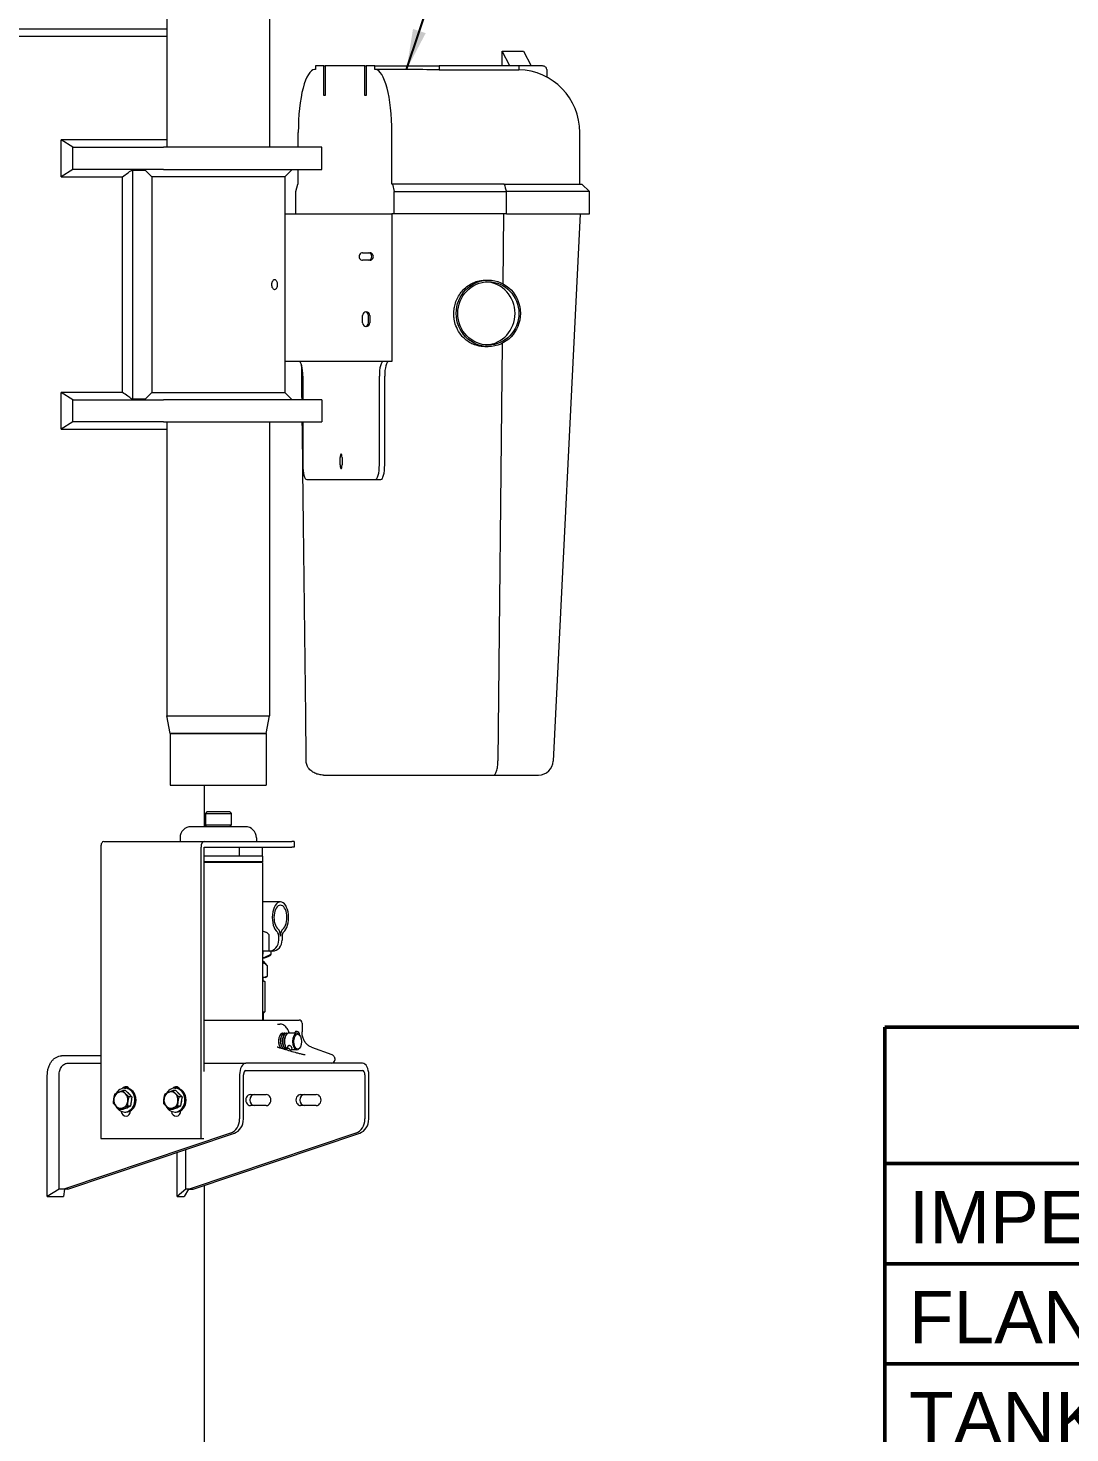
# Model space of a CAD drawing. Header units: inches. Extents: x 17 to 469, y 7 to 301.
# Drawn here: x 371.71 to 406.97, y 81.76 to 129.31 of the extents above; entities that cross this region are included whole.
import ezdxf
from ezdxf.enums import TextEntityAlignment as Align

# ---------------------------------------------------------------- set-up
doc = ezdxf.new("R2010")
doc.units = ezdxf.units.IN
doc.header["$LTSCALE"] = 14
doc.header["$MEASUREMENT"] = 0
doc.layers.get('0').update_dxf_attribs({"lineweight": 25})
for name, color, linetype, lineweight in [('Sketch Geometry(MEMCOR)', 7, 'Continuous', 50), ('Symbol (ANSI)', 7, 'Continuous', 25), ('Symbols(MEMCOR)', 7, 'Continuous', 25), ('Visible (ANSI)', 7, 'Continuous', 50)]:
    doc.layers.add(name, color=color, linetype=linetype, lineweight=lineweight)
doc.styles.add('MEMCOR', font='arial.ttf')
doc.styles.add('MEMCOR Medium', font='arial.ttf')
doc.dimstyles.new('Default (ANSI)$7', dxfattribs={"dimscale": 14, "dimtxt": 0.15, "dimasz": 0.098425, "dimexe": 0.125, "dimexo": 0.0625, "dimgap": 0.031496, "dimtad": 0, "dimtih": 1, "dimtoh": 1, "dimdec": 4, "dimrnd": 1e-08, "dimzin": 3, "dimdsep": 46, "dimlunit": 5, "dimtxsty": 'MEMCOR Medium', "dimcen": 0.09, "dimdle": 0.393701, "dimclrd": 256, "dimclre": 256, "dimclrt": 256, "dimadec": 0, "dimazin": 1, "dimtfac": 0.8, "dimtofl": 0, "dimtmove": 0, "dimatfit": 3, "dimfxl": 1, "dimfrac": 1, "dimtolj": 1, "dimtzin": 4, "dimlwd": -1, "dimlwe": -1, "dimarcsym": 0})

# ---------------------------------------------------------------- blocks, each defined once
blk = doc.blocks.new('NOTES')
at = {"layer": 'Sketch Geometry(MEMCOR)'}
for p, q in [((-2.075, 1.85), (2.075, 1.85)), ((-2.075, -1.85), (-2.075, 1.85)), ((-2.075, 1.55), (2.075, 1.55)), ((-2.075, 1.33), (2.075, 1.33)), ((-2.075, 1.11), (2.075, 1.11)), ((-2.075, 1.11), (2.075, 1.11))]:
    blk.add_line(p, q, dxfattribs=at)
at = {"layer": 'Symbols(MEMCOR)', "color": 7, "insert": (-2.0218, 1.49), "char_height": 0.114972, "attachment_point": 1, "style": 'MEMCOR'}
blk.add_mtext('\\fArial|b0|i0;IMPERIAL CONNECTIONS', dxfattribs=at)
at = {"layer": 'Symbols(MEMCOR)', "color": 7, "insert": (-2.0218, 1.27), "char_height": 0.114972, "width": 3.913787, "attachment_point": 1, "style": 'MEMCOR'}
blk.add_mtext('\\fArial|b0|i0;FLANGES CONFORM TO ANSI B16.5, CLASS 150', dxfattribs=at)
at = {"layer": 'Symbols(MEMCOR)', "color": 7, "insert": (-2.0218, 1.048), "char_height": 0.114972, "width": 4.125148, "attachment_point": 1, "line_spacing_factor": 0.944221, "style": 'MEMCOR'}
blk.add_mtext('\\fArial|b0|i0;TANKS ARE SHIPPED WITH LEGS IN THE COLLAPSED POSITION TO REDUCE OVERALL HEIGHT AND ASSIST TANK ACCESS. TANK MUST BE INSTALLED WITH LEGS IN EXTENDED POSITION.', dxfattribs=at)
at = {"layer": 'Symbols(MEMCOR)', "color": 7, "style": 'MEMCOR'}
for tag, p in [('@Special_Notes', (-2.0218, -1.4827)), ('@Special_Notes1', (-2.0218, -1.6773))]:
    blk.add_attdef(tag, text='', height=0.115, dxfattribs=at).set_placement(p, align=Align.TOP_LEFT)

msp = doc.modelspace()

# ---------------------------------------------------------------- linework, layer by layer
at = {"layer": 'Visible (ANSI)', "linetype": 'Continuous', "lineweight": 18}
for p, q in [((376.41401, 135.7769), (376.41401, 125.2769)), ((379.88401, 135.7769), (379.88401, 125.2769)), ((376.41401, 129.2769), (344.00015, 129.2769)), ((376.41401, 129.0269), (361.18922, 129.0269)), ((388.01446, 128.0269), (387.75564, 128.5269)), ((387.75564, 128.5269), (388.48009, 128.5269)), ((387.75564, 128.0269), (387.75564, 128.5269)), ((388.48009, 128.5269), (388.73891, 128.0269)), ((381.43563, 127.9019), (381.40856, 127.9019)), ((381.72678, 128.0269), (381.43563, 128.0269)), ((381.43563, 128.0269), (381.43563, 127.9019)), ((381.72678, 127.0269), (381.72678, 128.0269)), ((381.72678, 128.0269), (381.76485, 128.0269)), ((381.76485, 128.0269), (381.76485, 127.0269)), ((383.11224, 128.0269), (381.76485, 128.0269)), ((383.11224, 127.0269), (383.11224, 128.0269)), ((383.11224, 128.0269), (383.1503, 128.0269)), ((383.1503, 128.0269), (383.1503, 127.0269)), ((383.44147, 128.0269), (383.1503, 128.0269)), ((383.44147, 128.0269), (385.62296, 128.0269)), ((383.44147, 127.9019), (383.44147, 128.0269)), ((383.46852, 127.9019), (383.44147, 127.9019)), ((384.51829, 127.9019), (383.46852, 127.9019)), ((388.32433, 128.0269), (385.62296, 128.0269)), ((385.62296, 128.0269), (385.62296, 127.89921)), ((388.32433, 128.0269), (388.32433, 127.89593)), ((389.12058, 128.0269), (388.32433, 128.0269)), ((389.26289, 127.9019), (389.26289, 127.65056)), ((381.76485, 127.0269), (381.72678, 127.0269)), ((383.1503, 127.0269), (383.11224, 127.0269)), ((372.82828, 124.278), (372.82828, 125.52579)), ((376.41401, 125.52579), (372.82828, 125.52579)), ((373.2236, 125.2769), (372.82828, 125.52579)), ((380.85616, 125.2769), (380.85616, 125.7769)), ((384.02093, 124.0269), (384.02093, 125.7769)), ((390.38539, 124.0269), (390.38539, 125.7769)), ((373.2236, 125.2769), (376.29429, 125.2769)), ((373.2236, 124.5269), (373.2236, 125.2769)), ((381.64901, 125.2769), (376.29429, 125.2769)), ((381.64901, 124.5269), (381.64901, 125.2769)), ((373.2236, 124.5269), (372.82828, 124.278)), ((372.82828, 124.278), (374.90949, 124.278)), ((376.29429, 124.5269), (373.2236, 124.5269)), ((374.90949, 116.97579), (374.90949, 124.278)), ((375.25876, 124.5019), (375.22256, 124.5019)), ((375.25876, 124.5019), (375.67401, 124.5019)), ((375.25876, 116.7519), (375.25876, 124.5019)), ((375.89901, 124.2769), (375.64901, 124.5269)), ((375.89901, 124.2769), (375.89901, 116.9769)), ((380.39901, 124.2769), (375.89901, 124.2769)), ((376.29429, 124.5269), (381.64901, 124.5269)), ((380.39901, 124.2769), (380.64901, 124.5269)), ((380.39901, 124.2769), (380.39901, 116.9769)), ((380.85616, 124.0269), (380.85616, 124.5269)), ((380.77261, 123.7769), (380.8376, 124.0269)), ((380.77261, 123.0269), (380.77261, 123.7769)), ((380.85616, 124.0269), (380.8376, 124.0269)), ((384.03949, 124.0269), (384.02093, 124.0269)), ((384.03949, 124.0269), (384.10447, 123.7769)), ((387.82158, 124.0269), (384.03949, 124.0269)), ((384.10447, 123.0269), (384.10447, 123.7769)), ((384.10447, 123.7769), (387.89786, 123.7769)), ((387.82158, 124.0269), (390.45679, 124.0269)), ((387.89786, 123.0269), (387.89786, 123.7769)), ((390.70679, 123.7769), (387.89786, 123.7769)), ((390.45679, 124.0269), (390.70679, 123.7769)), ((390.70679, 123.0269), (390.70679, 123.7769)), ((380.39901, 123.0269), (383.74263, 123.0269)), ((383.74263, 123.0269), (384.02055, 123.0269)), ((384.10447, 123.0269), (384.02055, 123.0269)), ((384.02057, 123.0269), (384.02057, 118.0269)), ((387.89786, 123.0269), (384.10447, 123.0269)), ((387.80363, 123.0269), (387.77939, 120.65478)), ((387.89786, 123.0269), (390.70679, 123.0269)), ((390.39776, 123.0269), (389.48587, 104.50231)), ((383.03417, 121.7019), (383.27566, 121.7019)), ((383.27566, 121.4519), (383.03417, 121.4519)), ((387.1915, 120.77689), (387.287, 120.77689)), ((383.03417, 119.3319), (383.03417, 119.5819)), ((383.22713, 119.3319), (383.22713, 119.5819)), ((383.27566, 119.5819), (383.27566, 119.3319)), ((387.16792, 118.5269), (387.287, 118.5269)), ((387.75879, 118.63846), (387.61442, 104.50721)), ((383.74263, 118.0269), (380.39901, 118.0269)), ((384.02057, 118.0269), (383.74263, 118.0269)), ((381.01139, 117.5269), (381.01139, 116.7269)), ((383.59958, 114.5269), (383.59958, 117.5269)), ((383.78069, 114.5269), (383.78069, 117.5269)), ((372.82828, 115.728), (372.82828, 116.97579)), ((374.90949, 116.97579), (372.82828, 116.97579)), ((373.2236, 116.7269), (372.82828, 116.97579)), ((375.89901, 116.9769), (375.64901, 116.7269)), ((375.89901, 116.9769), (380.39901, 116.9769)), ((380.39901, 116.9769), (380.64901, 116.7269)), ((373.2236, 116.7269), (376.29429, 116.7269)), ((373.2236, 115.9769), (373.2236, 116.7269)), ((375.25876, 116.7519), (375.22256, 116.7519)), ((375.67401, 116.7519), (375.25876, 116.7519)), ((381.64901, 116.7269), (376.29429, 116.7269)), ((381.64901, 116.7269), (381.64901, 115.9769)), ((373.2236, 115.9769), (372.82828, 115.728)), ((372.82828, 115.728), (376.41401, 115.728)), ((376.29429, 115.9769), (373.2236, 115.9769)), ((376.29429, 115.9769), (381.64901, 115.9769)), ((376.41401, 115.9769), (376.41401, 106.0269)), ((379.88401, 115.9769), (379.88401, 106.0269)), ((381.01139, 115.9769), (381.01139, 114.5269)), ((382.27313, 114.5219), (382.27313, 114.7719)), ((382.33784, 114.7719), (382.33784, 114.5219)), ((381.1408, 114.0269), (383.47017, 114.0269)), ((383.47017, 114.0269), (383.65128, 114.0269)), ((376.41401, 106.0269), (379.88401, 106.0269)), ((376.41401, 106.0269), (376.46225, 106.0269)), ((376.52401, 105.4369), (376.41401, 106.0269)), ((376.46225, 106.0269), (379.88401, 106.0269)), ((379.77401, 105.4369), (379.88401, 106.0269)), ((376.52401, 105.4369), (379.77401, 105.4369)), ((376.52401, 105.4369), (376.52401, 103.6869)), ((376.56919, 105.4369), (376.52401, 105.4369)), ((379.77401, 105.4369), (376.56919, 105.4369)), ((379.77401, 105.4369), (379.77401, 103.6869)), ((387.61442, 104.50721), (387.61442, 104.50717)), ((376.52401, 103.6869), (379.77401, 103.6869)), ((377.68809, 102.2769), (377.68809, 103.6869)), ((381.70791, 104.0269), (384.16144, 104.0269)), ((384.16144, 104.0269), (387.47068, 104.0269)), ((387.47068, 104.0269), (388.98646, 104.0269)), ((377.76151, 102.7769), (377.71151, 102.7269)), ((377.71151, 102.7269), (378.58651, 102.7269)), ((377.71151, 102.7269), (377.71151, 102.3269)), ((378.53651, 102.7769), (377.76151, 102.7769)), ((378.53651, 102.7769), (378.58651, 102.7269)), ((378.58651, 102.7269), (378.58651, 102.3269)), ((379.06763, 102.2769), (377.23038, 102.2769)), ((378.58651, 102.3269), (377.71151, 102.3269)), ((377.76151, 102.2769), (377.71151, 102.3269)), ((378.53651, 102.2769), (378.58651, 102.3269)), ((374.27491, 101.7769), (377.6671, 101.7769)), ((376.85538, 101.9019), (376.85538, 101.7769)), ((377.6671, 101.7769), (380.63998, 101.7769)), ((379.44263, 101.9019), (379.44263, 101.7769)), ((380.71596, 101.7769), (380.63998, 101.7769)), ((380.71596, 101.7769), (380.71596, 101.5894)), ((374.17552, 101.58936), (374.17552, 91.72929)), ((377.56772, 91.72929), (377.56772, 101.58936)), ((377.66708, 93.98782), (377.66708, 101.58936)), ((378.86275, 101.2769), (377.66708, 101.2769)), ((377.6671, 101.5894), (380.63998, 101.5894)), ((378.86275, 101.2769), (378.86275, 101.5894)), ((379.64227, 101.2769), (378.86275, 101.2769)), ((379.64227, 101.2769), (379.64227, 101.5894)), ((379.64276, 101.2769), (379.64227, 101.2769)), ((379.64276, 101.2769), (379.64276, 101.0894)), ((380.71596, 101.5894), (380.63998, 101.5894)), ((379.64276, 101.0894), (377.66708, 101.0894)), ((379.64276, 101.0694), (377.66708, 101.0694)), ((379.51776, 101.0694), (379.51776, 101.0894)), ((379.64276, 101.0694), (379.64276, 95.73315)), ((380.25349, 99.73315), (379.64276, 99.73315)), ((379.8762, 98.06815), (379.8762, 98.57894)), ((380.19609, 98.44315), (380.19609, 98.57894)), ((380.3109, 98.57894), (380.3109, 98.44315)), ((379.67169, 97.97224), (379.67169, 98.06815)), ((379.8762, 98.06815), (379.67169, 98.06815)), ((379.99101, 98.06815), (379.8762, 98.06815)), ((379.94175, 97.97224), (379.94175, 98.06815)), ((379.66883, 97.73315), (379.64276, 97.73315)), ((379.66883, 97.73315), (379.79186, 97.58652)), ((379.79885, 97.578), (379.79885, 97.20972)), ((379.66703, 97.17065), (379.64276, 97.17065)), ((379.66883, 97.07065), (379.64276, 97.07065)), ((379.73133, 97.17065), (379.66703, 97.17065)), ((379.66883, 97.07065), (379.66883, 97.17065)), ((379.66883, 97.07065), (379.72072, 97.04069)), ((379.72671, 97.03715), (379.72671, 96.01664)), ((379.73133, 97.17065), (379.79186, 97.20559)), ((377.66708, 95.73315), (378.64015, 95.73315)), ((378.64015, 95.73315), (380.88414, 95.73315)), ((379.64276, 95.98315), (379.66883, 95.98315)), ((379.66883, 95.98315), (379.72072, 96.0131)), ((379.66883, 95.98315), (379.66883, 95.73315)), ((380.15817, 95.59877), (380.23711, 95.59877)), ((380.98414, 95.63315), (380.98414, 95.33268)), ((380.33062, 95.28627), (380.32242, 95.28627)), ((380.39624, 95.28627), (380.38803, 95.28627)), ((380.46185, 95.28627), (380.45365, 95.28627)), ((380.80865, 95.28627), (380.51927, 95.28627)), ((380.75328, 95.32929), (380.73083, 95.28627)), ((380.89513, 95.25527), (380.888, 95.24162)), ((380.91445, 95.20377), (380.89844, 95.2275)), ((380.15019, 94.82463), (380.15017, 94.82464)), ((380.5014, 94.84663), (380.45346, 94.75477)), ((380.64325, 94.77261), (380.59822, 94.68632)), ((380.80865, 94.72377), (380.61776, 94.72377)), ((380.91445, 94.80627), (380.89844, 94.78254)), ((381.30507, 94.81433), (381.99158, 94.56986)), ((374.17552, 94.52204), (372.84507, 94.52204)), ((373.05851, 94.2769), (374.17552, 94.2769)), ((377.66708, 94.2769), (379.08204, 94.2769)), ((383.03078, 94.2769), (379.08204, 94.2769)), ((382.08829, 94.42782), (382.08829, 94.3769)), ((372.3647, 89.76595), (372.3647, 93.8769)), ((372.76473, 90.0111), (372.76473, 93.8769)), ((378.87007, 93.8769), (378.87007, 92.3884)), ((379.00255, 92.3884), (379.00255, 93.8769)), ((379.08204, 94.0269), (383.03078, 94.0269)), ((383.11027, 93.8769), (383.11027, 92.3884)), ((383.24275, 92.3884), (383.24275, 93.8769)), ((375.01528, 93.34653), (374.91305, 93.34653)), ((374.98118, 93.4329), (375.02357, 93.4329)), ((375.01528, 93.34653), (375.12081, 93.24244)), ((375.12081, 93.24244), (375.22635, 93.13836)), ((376.71137, 93.34653), (376.60915, 93.34653)), ((376.67728, 93.4329), (376.71967, 93.4329)), ((376.71137, 93.34653), (376.81691, 93.24244)), ((376.81691, 93.24244), (376.92245, 93.13836)), ((379.24105, 93.2144), (379.77108, 93.2144)), ((380.93714, 93.2144), (381.46717, 93.2144)), ((375.04979, 92.763), (374.92058, 92.70726)), ((375.179, 92.81873), (375.04979, 92.763)), ((375.179, 92.81873), (375.07678, 92.81873)), ((375.22635, 93.13836), (375.12413, 93.13836)), ((375.20268, 92.97854), (375.179, 92.81873)), ((375.22635, 93.13836), (375.20268, 92.97854)), ((376.74589, 92.763), (376.61668, 92.70726)), ((376.8751, 92.81873), (376.74589, 92.763)), ((376.8751, 92.81873), (376.77288, 92.81873)), ((376.92245, 93.13836), (376.82022, 93.13836)), ((376.89877, 92.97854), (376.8751, 92.81873)), ((376.92245, 93.13836), (376.89877, 92.97854)), ((379.77108, 92.8394), (379.24105, 92.8394)), ((381.46717, 92.8394), (380.93714, 92.8394)), ((374.92058, 92.70726), (374.81836, 92.70726)), ((374.98118, 92.6209), (375.02357, 92.6209)), ((376.61668, 92.70726), (376.51445, 92.70726)), ((376.67728, 92.6209), (376.71967, 92.6209)), ((378.56238, 91.90758), (372.92525, 90.0111)), ((373.05773, 90.0111), (378.69486, 91.90758)), ((382.80258, 91.90758), (377.16545, 90.0111)), ((377.29793, 90.0111), (382.93506, 91.90758)), ((374.17552, 91.72929), (377.56772, 91.72929)), ((377.05709, 90.0111), (377.05709, 91.35659)), ((377.56772, 91.72929), (377.65876, 91.72929)), ((376.76185, 89.76595), (376.76185, 91.25726)), ((372.76473, 90.0111), (372.3647, 89.76595)), ((372.92525, 90.0111), (372.76473, 90.0111)), ((372.94937, 90.0111), (372.91395, 89.76595)), ((373.05773, 90.0111), (372.92525, 90.0111)), ((377.05709, 90.0111), (376.76185, 89.76595)), ((377.13741, 90.0111), (376.99719, 89.76595)), ((377.16545, 90.0111), (377.05709, 90.0111)), ((377.16545, 90.0111), (377.29793, 90.0111)), ((377.68809, 77.4579), (377.68809, 90.14236)), ((372.3647, 89.76595), (372.91395, 89.76595)), ((376.76185, 89.76595), (376.99719, 89.76595))]:
    msp.add_line(p, q, dxfattribs=at)
for centre, radius, start, end in [((388.26039, 125.7769), 2.125, 0, 88.275737), ((388.98647, 104.5269), 0.5, 270, 357.181829), ((377.23038, 101.9019), 0.375, 90, 180), ((379.06763, 101.9019), 0.375, 0, 90), ((380.88414, 95.63315), 0.1, 0, 90), ((381.98829, 94.3769), 0.1, 270, 0)]:
    msp.add_arc(centre, radius, start, end, dxfattribs=at)
for centre, major_axis, ratio, start_param, end_param in [((381.40856, 125.7769), (0, 2.125), 0.25995395, 0, 1.57079633), ((383.46852, 125.7769), (0, -2.125), 0.25995395, 1.57079633, 3.14159265), ((384.51829, 125.7769), (21.99032, 0), 0.09663341, 1.52054065, 1.57079633), ((389.12058, 127.9019), (0.14231, 0), 0.87837042, 0, 1.57079633), ((383.03417, 121.5769), (0, -0.125), 0.96592583, 3.14159265, 6.28318531), ((383.22713, 121.5769), (0, -0.125), 0.96592583, 0, 3.14159265), ((383.27566, 121.5769), (0, 0.125), 0.96592583, 3.14159265, 6.28318531), ((387.15759, 119.6519), (0, -1.06949), 0.96592583, 0.06267558, 3.07891707), ((383.15492, 119.5819), (0, 0.125), 0.96592583, 4.71238898, 7.85398163), ((383.10639, 119.5819), (0, 0.125), 0.96592583, 4.71238898, 6.08084556), ((383.15492, 119.3319), (0, -0.125), 0.96592583, 4.71238898, 7.85398163), ((383.10639, 119.3319), (0, -0.125), 0.96592583, 0.20233975, 1.57079633), ((380.88198, 117.5269), (0, 0.5), 0.25881905, 4.71238898, 6.28318531), ((383.72899, 117.5269), (0, 0.5), 0.25881905, 0, 1.57079633), ((383.9101, 117.5269), (0, 0.5), 0.25881905, 0, 1.57079633), ((382.30549, 114.7719), (0, 0.125), 0.25881905, 4.71238898, 7.85398163), ((381.1408, 114.5269), (0, -0.5), 0.25881905, 4.71238898, 6.28318531), ((382.30549, 114.5219), (0, -0.125), 0.25881905, 4.71238898, 7.85398163), ((383.47017, 114.5269), (0, -0.5), 0.25881905, 0, 1.57079633), ((383.65128, 114.5269), (0, -0.5), 0.25881905, 0, 1.57079633), ((381.6133, 104.52879), (-0.11348, 0.48878), 0.98813552, 1.3520218, 1.39739246), ((374.27491, 101.58936), (0, 0.18754), 0.52991926, 0, 1.57079633), ((377.6671, 101.58936), (0, 0.18754), 0.52991926, 0, 1.57079633), ((377.6671, 101.58936), (0, 0.0000394), 0.52991926, 0, 1.57079633), ((380.25349, 99.2019), (0, -0.53125), 0.52185814, 0.38163623, 5.90154908), ((380.25349, 99.2019), (0, -0.42125), 0.52185814, 0.38163623, 5.90154908), ((380.02744, 99.2019), (0.73041, 0), 0.72733069, 4.15771255, 4.33075275), ((379.68372, 98.57894), (0.19248, 0), 0.72733069, 0, 1.1891601), ((379.8762, 98.44315), (0, -0.375), 0.85303229, 0, 1.57079633), ((379.99101, 98.44315), (0, -0.375), 0.85303229, 0, 1.57079633), ((380.12303, 98.57894), (0, 0.14), 0.52185814, 4.71238898, 5.90154908), ((380.12303, 98.57894), (0, 0.25), 0.52185814, 4.71238898, 5.90154908), ((380.38396, 98.57894), (0, 0.25), 0.52185814, 0.38163623, 1.57079633), ((380.38396, 98.57894), (0, 0.14), 0.52185814, 0.38163623, 1.57079633), ((379.1588, 99.06815), (0, -1.25), 0.85303229, 0.47110082, 0.50179497), ((379.42886, 99.06815), (0, -1.25), 0.85303229, 0.20196561, 0.50179497), ((378.84503, 99.06815), (1.71861, 0), 0.72733069, 5.19508177, 5.21418395), ((379.74263, 99.06815), (0, 1.25), 0.33117415, 3.54548449, 3.64338763), ((379.48627, 99.06815), (0, -1.25), 0.85303229, 0.14729176, 0.40389183), ((380.80865, 95.00502), (0, -0.28125), 0.52185814, 2.48329853, 6.94147943), ((380.8242, 95.29228), (0.07092, -0.03701), 0.60318492, 0, 3.14159265), ((380.52438, 94.71776), (0.07092, -0.03701), 0.60318492, 0.12802174, 3.6382664), ((379.08204, 93.8769), (0, 0.4), 0.52991926, 0, 1.57079633), ((383.03078, 93.8769), (0, 0.4), 0.52991926, 4.71238898, 6.28318531), ((379.08204, 93.8769), (0, 0.15), 0.52991926, 0, 1.57079633), ((383.03078, 93.8769), (0, 0.15), 0.52991926, 4.71238898, 6.28318531), ((374.85241, 93.0269), (0, 0.281), 0.8480481, 0.35066594, 1.39786349), ((374.98118, 93.0269), (0, -0.406), 0.8480481, 5.21304275, 10.39258991), ((374.85241, 93.0269), (0, 0.281), 0.8480481, 5.5866537, 6.63385125), ((375.02357, 93.29179), (0, 0.1875), 0.8480481, 5.3547874, 7.06822988), ((374.85241, 93.0269), (0, 0.281), 0.8480481, 4.53945615, 5.5866537), ((375.02357, 93.0269), (0, -0.406), 0.8480481, 0, 3.14159265), ((374.98118, 93.0269), (0, -0.281), 0.8480481, 2.17715705, 2.71296504), ((376.5485, 93.0269), (0, 0.281), 0.8480481, 0.35066594, 1.39786349), ((376.67728, 93.0269), (0, -0.406), 0.8480481, 5.21304275, 10.39258991), ((376.5485, 93.0269), (0, 0.281), 0.8480481, 5.5866537, 6.63385125), ((376.71967, 93.29179), (0, 0.1875), 0.8480481, 5.3547874, 7.06822988), ((376.5485, 93.0269), (0, 0.281), 0.8480481, 4.53945615, 5.5866537), ((376.71967, 93.0269), (0, -0.406), 0.8480481, 0, 3.14159265), ((376.67728, 93.0269), (0, -0.281), 0.8480481, 2.17715705, 2.71296504), ((379.24105, 93.0269), (0, -0.1875), 0.8480481, 3.14159265, 6.28318531), ((379.37353, 93.0269), (0, 0.1875), 0.8480481, 0, 3.14159265), ((379.77108, 93.0269), (0, 0.1875), 0.8480481, 3.14159265, 6.28318531), ((380.93714, 93.0269), (0, -0.1875), 0.8480481, 3.14159265, 6.28318531), ((381.06962, 93.0269), (0, 0.1875), 0.8480481, 0, 3.14159265), ((381.46717, 93.0269), (0, 0.1875), 0.8480481, 3.14159265, 6.28318531), ((374.85241, 93.0269), (0, -0.281), 0.8480481, 4.53945615, 5.5866537), ((374.85241, 93.0269), (0, -0.281), 0.8480481, 5.5866537, 6.63385125), ((374.85241, 93.0269), (0, -0.281), 0.8480481, 0.35066594, 1.39786349), ((374.98118, 93.0269), (0, -0.281), 0.8480481, 0.15490211, 0.54642977), ((374.98118, 93.0269), (0, -0.281), 0.8480481, 1.0653572, 1.73036978), ((376.5485, 93.0269), (0, -0.281), 0.8480481, 4.53945615, 5.5866537), ((376.5485, 93.0269), (0, -0.281), 0.8480481, 5.5866537, 6.63385125), ((376.5485, 93.0269), (0, -0.281), 0.8480481, 0.35066594, 1.39786349), ((376.67728, 93.0269), (0, -0.281), 0.8480481, 0.15490211, 0.54642977), ((376.67728, 93.0269), (0, -0.281), 0.8480481, 1.0653572, 1.73036978), ((375.02357, 92.66679), (0, -0.1875), 0.8480481, 4.83200183, 7.85397446), ((376.71967, 92.66679), (0, -0.1875), 0.8480481, 4.83200183, 7.85397446), ((378.44604, 92.3884), (0, -0.5), 0.8480481, 0.2779228, 1.57079633), ((378.57852, 92.3884), (0, -0.5), 0.8480481, 0.2779228, 1.57079633), ((382.68624, 92.3884), (0, -0.5), 0.8480481, 0.2779228, 1.57079633), ((382.81872, 92.3884), (0, -0.5), 0.8480481, 0.2779228, 1.57079633)]:
    msp.add_ellipse(centre, major_axis=major_axis, ratio=ratio, start_param=start_param, end_param=end_param, dxfattribs=at)
for centre, major_axis, ratio in [((387.287, 119.6519), (0, 1.125), 0.96592583), ((387.287, 119.6519), (0, 1.06949), 0.96592583), ((380.83424, 95.00502), (0, 0.25125), 0.52185814)]:
    msp.add_ellipse(centre, major_axis=major_axis, ratio=ratio, dxfattribs=at)
for points, knots in [([(385.62296, 127.89921), (385.70408, 127.89864), (385.78505, 127.89803), (386.15463, 127.89537), (386.43898, 127.89374), (386.70861, 127.89374), (386.81629, 127.89374), (386.92772, 127.89398), (387.04002, 127.8945)], [26.21351707, 26.21351707, 26.21351707, 26.21351707, 26.82481077, 26.82481077, 29.01623735, 29.01623735, 29.01623735, 29.89141775, 29.89141775, 29.89141775, 29.89141775]), ([(387.04002, 127.8945), (387.09323, 127.89481), (387.14599, 127.89516), (387.23813, 127.8961), (387.27742, 127.89658), (387.31597, 127.89708)], [-55.156151495, -55.156151495, -55.156151495, -55.156151495, -54.707595075, -54.707595075, -54.363708145, -54.363708145, -54.363708145, -54.363708145]), ([(387.31597, 127.89708), (387.35548, 127.89762), (387.39458, 127.89799), (387.69159, 127.90023), (387.91272, 127.89855), (388.14122, 127.89548), (388.21141, 127.89417), (388.28556, 127.89367), (388.30657, 127.89379), (388.32176, 127.89489), (388.32433, 127.89536), (388.32433, 127.89593)], [-37.91485844, -37.91485844, -37.91485844, -37.91485844, -37.67467699, -37.67467699, -36.0649355, -36.0649355, -35.34504835, -35.34504835, -34.96866261, -34.96866261, -34.80054728, -34.80054728, -34.80054728, -34.80054728]), ([(374.90949, 124.278), (374.96534, 124.31766), (375.02112, 124.35742), (375.12546, 124.43207), (375.17404, 124.46695), (375.22256, 124.5019)], [-1.079846133, -1.079846133, -1.079846133, -1.079846133, -0.549666249, -0.549666249, -0.086862934, -0.086862934, -0.086862934, -0.086862934]), ([(380.05711, 120.45502), (380.04567, 120.45502), (380.03318, 120.45934), (380.00969, 120.47688), (379.99871, 120.49011), (379.98114, 120.52062), (379.97339, 120.53994), (379.96304, 120.58228), (379.96046, 120.6053), (379.96046, 120.64849), (379.96304, 120.67151), (379.97339, 120.71385), (379.98114, 120.73317), (379.99871, 120.76368), (380.00969, 120.77691), (380.03318, 120.79445), (380.04567, 120.79877), (380.05711, 120.79877)], [0.65806421, 0.65806421, 0.65806421, 0.65806421, 0.82258017, 0.82258017, 0.98709612, 0.98709612, 1.15161227, 1.15161227, 1.31612842, 1.31612842, 1.48064456, 1.48064456, 1.64516071, 1.64516071, 1.80967667, 1.80967667, 1.97419263, 1.97419263, 1.97419263, 1.97419263]), ([(380.05711, 120.79877), (380.06856, 120.79877), (380.08047, 120.79445), (380.10185, 120.77691), (380.11135, 120.76368), (380.12612, 120.73317), (380.13238, 120.71385), (380.14062, 120.67151), (380.14262, 120.64849), (380.14262, 120.6269), (380.14262, 120.6053), (380.14062, 120.58228), (380.13238, 120.53994), (380.12612, 120.52062), (380.11135, 120.49011), (380.10185, 120.47688), (380.08047, 120.45934), (380.06856, 120.45502), (380.05711, 120.45502)], [1.97419263, 1.97419263, 1.97419263, 1.97419263, 2.13870858, 2.13870858, 2.30322454, 2.30322454, 2.46774069, 2.46774069, 2.63225684, 2.63225684, 2.63225684, 2.79677298, 2.79677298, 2.96128913, 2.96128913, 3.12580509, 3.12580509, 3.29032104, 3.29032104, 3.29032104, 3.29032104]), ([(387.16792, 118.5269), (387.08208, 118.5269), (386.99652, 118.53793), (386.79026, 118.59221), (386.6741, 118.6477), (386.47412, 118.79401), (386.38985, 118.88088), (386.26664, 119.05937), (386.22237, 119.14526), (386.16277, 119.309), (386.14355, 119.38453), (386.12586, 119.50181), (386.12187, 119.5423), (386.11845, 119.61511), (386.11825, 119.64734), (386.12056, 119.71492), (386.12334, 119.75023), (386.13454, 119.84081), (386.14527, 119.89568), (386.19649, 120.08564), (386.25693, 120.21352), (386.42, 120.44087), (386.52162, 120.53781), (386.75764, 120.68955), (386.89082, 120.74098), (387.08305, 120.77249), (387.13732, 120.77689), (387.1915, 120.77689)], [-10.71576058, -10.71576058, -10.71576058, -10.71576058, -10.01699182, -10.01699182, -8.98720941, -8.98720941, -8.03485579, -8.03485579, -7.28612208, -7.28612208, -6.68856196, -6.68856196, -6.37773006, -6.37773006, -6.13196186, -6.13196186, -5.86208073, -5.86208073, -5.43641022, -5.43641022, -4.36055296, -4.36055296, -3.27084968, -3.27084968, -2.13734885, -2.13734885, -1.69571103, -1.69571103, -1.69571103, -1.69571103]), ([(375.22256, 116.7519), (375.17637, 116.78516), (375.13012, 116.81837), (375.02579, 116.89304), (374.96768, 116.93447), (374.90949, 116.97579)], [-0.99298389, -0.99298389, -0.99298389, -0.99298389, -0.5524018, -0.5524018, 0, 0, 0, 0]), ([(380.98136, 115.9769), (380.98275, 115.86003), (380.98414, 115.74317), (381.00015, 114.39287), (381.01478, 113.15944), (381.04405, 110.69257), (381.05868, 109.45914), (381.08794, 106.99228), (381.10257, 105.75884), (381.1172, 104.52541)], [-30.37410863, -30.37410863, -30.37410863, -30.37410863, -29.48266585, -29.48266585, -20.07404697, -20.07404697, -10.66542808, -10.66542808, -1.2568092, -1.2568092, -1.2568092, -1.2568092]), ([(381.70791, 104.0269), (381.65889, 104.0269), (381.60963, 104.032), (381.51248, 104.05296), (381.46425, 104.06886), (381.3707, 104.11335), (381.325, 104.14209), (381.24065, 104.21597), (381.20194, 104.26118), (381.14942, 104.35733), (381.13222, 104.40397), (381.1208, 104.46988), (381.11892, 104.48627), (381.11798, 104.50267)], [-0.00201124, -0.00201124, -0.00201124, -0.00201124, 0.35938223, 0.35938223, 0.7207757, 0.7207757, 1.08216916, 1.08216916, 1.44356263, 1.44356263, 1.71633121, 1.71633121, 1.80495609, 1.80495609, 1.80495609, 1.80495609]), ([(387.47068, 104.0269), (387.47075, 104.0269), (387.47082, 104.0269), (387.48819, 104.02699), (387.50537, 104.03805), (387.53909, 104.08269), (387.55515, 104.1175), (387.58254, 104.20651), (387.59363, 104.25986), (387.60927, 104.37824), (387.61368, 104.44215), (387.61442, 104.50717)], [-0.00194609, -0.00194609, -0.00194609, -0.00194609, 0, 0, 0.46111037, 0.46111037, 0.95742413, 0.95742413, 1.45346945, 1.45346945, 1.94937276, 1.94937276, 1.94937276, 1.94937276]), ([(380.55432, 95.28627), (380.55317, 95.28998), (380.552, 95.29367), (380.53317, 95.35151), (380.51037, 95.40141), (380.45358, 95.48857), (380.4195, 95.52614), (380.34326, 95.57743), (380.30252, 95.59353), (380.25224, 95.5984), (380.24468, 95.59877), (380.23711, 95.59877)], [6.81812112, 6.81812112, 6.81812112, 6.81812112, 6.84100982, 6.84100982, 7.17866709, 7.17866709, 7.51632436, 7.51632436, 7.80348919, 7.80348919, 7.85398163, 7.85398163, 7.85398163, 7.85398163]), ([(380.32242, 95.28627), (380.3104, 95.28627), (380.29847, 95.28301), (380.27534, 95.27009), (380.26424, 95.26044), (380.23894, 95.22961), (380.2259, 95.20545), (380.20534, 95.14747), (380.19804, 95.11404), (380.19071, 95.04299), (380.19077, 95.00609), (380.19828, 94.9337), (380.20555, 94.89889), (380.22587, 94.83849), (380.23811, 94.81283), (380.25236, 94.79142)], [-16.49327538, -16.49327538, -16.49327538, -16.49327538, -16.30466323, -16.30466323, -16.11480578, -16.11480578, -15.83834808, -15.83834808, -15.55651107, -15.55651107, -15.27704251, -15.27704251, -15.00004498, -15.00004498, -14.74854199, -14.74854199, -14.74854199, -14.74854199]), ([(380.26279, 94.78814), (380.24869, 94.80859), (380.23646, 94.83315), (380.21556, 94.89192), (380.20781, 94.92637), (380.19929, 94.99853), (380.19871, 95.03559), (380.20506, 95.10705), (380.21187, 95.14076), (380.23155, 95.19984), (380.24423, 95.22477), (380.27405, 95.26347), (380.29093, 95.27662), (380.32544, 95.28826), (380.34271, 95.28737), (380.35933, 95.27996)], [-2.32269111, -2.32269111, -2.32269111, -2.32269111, -2.07717917, -2.07717917, -1.80050787, -1.80050787, -1.52029373, -1.52029373, -1.23965903, -1.23965903, -0.96296924, -0.96296924, -0.68030728, -0.68030728, -0.41195509, -0.41195509, -0.41195509, -0.41195509]), ([(380.38803, 95.28627), (380.38396, 95.28627), (380.3799, 95.2859), (380.35807, 95.28186), (380.34087, 95.27142), (380.30979, 95.23765), (380.29614, 95.21482), (380.27405, 95.1588), (380.26593, 95.12588), (380.2569, 95.0556), (380.25609, 95.01901), (380.26186, 94.94632), (380.26833, 94.91091), (380.28833, 94.84531), (380.30176, 94.81587), (380.32456, 94.78151), (380.33175, 94.77233), (380.3393, 94.76426)], [-11.98721972, -11.98721972, -11.98721972, -11.98721972, -11.9231489, -11.9231489, -11.64258146, -11.64258146, -11.36604087, -11.36604087, -11.08169527, -11.08169527, -10.80340696, -10.80340696, -10.52540307, -10.52540307, -10.24294878, -10.24294878, -10.1233304, -10.1233304, -10.1233304, -10.1233304]), ([(380.35098, 94.76064), (380.34316, 94.76853), (380.3357, 94.77761), (380.31253, 94.81108), (380.29887, 94.83969), (380.27813, 94.90399), (380.27121, 94.939), (380.26443, 95.01146), (380.26473, 95.04824), (380.27277, 95.11898), (380.28041, 95.1522), (380.3016, 95.20938), (380.3149, 95.23299), (380.34552, 95.26861), (380.36261, 95.28007), (380.39525, 95.28796), (380.41035, 95.28646), (380.42494, 95.27996)], [-6.95220699, -6.95220699, -6.95220699, -6.95220699, -6.83004198, -6.83004198, -6.55033979, -6.55033979, -6.2735198, -6.2735198, -5.99460404, -5.99460404, -5.71184336, -5.71184336, -5.43547336, -5.43547336, -5.15420507, -5.15420507, -4.91838442, -4.91838442, -4.91838442, -4.91838442]), ([(380.45365, 95.28627), (380.45189, 95.28627), (380.45013, 95.2862), (380.43033, 95.28462), (380.4127, 95.27583), (380.38065, 95.24492), (380.36643, 95.22341), (380.3432, 95.17005), (380.33441, 95.13864), (380.32352, 95.06978), (380.32169, 95.03295), (380.32568, 94.95976), (380.33123, 94.92409), (380.34942, 94.85718), (380.36205, 94.82669), (380.39255, 94.77606), (380.41008, 94.75629), (380.43637, 94.73804), (380.4437, 94.73402), (380.45113, 94.73096)], [-7.47976339, -7.47976339, -7.47976339, -7.47976339, -7.4520934, -7.4520934, -7.16844893, -7.16844893, -6.89133924, -6.89133924, -6.6119116, -6.6119116, -6.3298453, -6.3298453, -6.05334876, -6.05334876, -5.77153157, -5.77153157, -5.49296602, -5.49296602, -5.38868055, -5.38868055, -5.38868055, -5.38868055]), ([(380.45037, 94.73514), (380.44746, 94.73666), (380.44458, 94.73833), (380.42232, 94.75248), (380.40444, 94.77143), (380.37321, 94.82058), (380.36018, 94.85036), (380.341, 94.91629), (380.33492, 94.95171), (380.32982, 95.02499), (380.3311, 95.06217), (380.34106, 95.13179), (380.34938, 95.16364), (380.37181, 95.21834), (380.38574, 95.2407), (380.41733, 95.27339), (380.43478, 95.28316), (380.46544, 95.2874), (380.47819, 95.28547), (380.49056, 95.27996)], [-11.6256534, -11.6256534, -11.6256534, -11.6256534, -11.58440158, -11.58440158, -11.30493993, -11.30493993, -11.02396589, -11.02396589, -10.74751804, -10.74751804, -10.46403492, -10.46403492, -10.18538219, -10.18538219, -9.90776006, -9.90776006, -9.6249268, -9.6249268, -9.42470519, -9.42470519, -9.42470519, -9.42470519]), ([(380.51927, 95.28627), (380.50152, 95.28627), (380.484, 95.27915), (380.45158, 95.25156), (380.4369, 95.23146), (380.41236, 95.18039), (380.4028, 95.14975), (380.39038, 95.0822), (380.38766, 95.04595), (380.38984, 94.97295), (380.39455, 94.93689), (380.41113, 94.86846), (380.42306, 94.83687), (380.44557, 94.79621), (380.45396, 94.78375), (380.46293, 94.7729)], [-2.97200774, -2.97200774, -2.97200774, -2.97200774, -2.69315903, -2.69315903, -2.41661079, -2.41661079, -2.13597291, -2.13597291, -1.8559664, -1.8559664, -1.57907523, -1.57907523, -1.29596531, -1.29596531, -1.14882155, -1.14882155, -1.14882155, -1.14882155]), ([(381.30507, 94.81433), (381.26973, 94.82692), (381.23539, 94.84494), (381.17088, 94.89131), (381.14073, 94.91967), (381.08694, 94.98528), (381.06332, 95.02253), (381.02462, 95.10356), (381.00956, 95.14732), (380.98932, 95.23829), (380.98414, 95.28548), (380.98414, 95.33268)], [3.43650117, 3.43650117, 3.43650117, 3.43650117, 3.69167874, 3.69167874, 3.9468563, 3.9468563, 4.20203386, 4.20203386, 4.45721142, 4.45721142, 4.71238898, 4.71238898, 4.71238898, 4.71238898]), ([(380.1446, 94.82751), (380.1446, 94.82751), (380.1446, 94.82751), (380.14475, 94.82739), (380.1463, 94.82623), (380.14943, 94.82492), (380.14973, 94.82481), (380.15004, 94.82469)], [0.0918565934, 0.0918565934, 0.0918565934, 0.0918565934, 0.0962683294, 0.0962683294, 0.1767083518, 0.1767083518, 0.1846731774, 0.1846731774, 0.1846731774, 0.1846731774]), ([(380.17675, 94.8154), (380.30828, 94.77343), (380.44309, 94.73164), (380.65362, 94.67012), (380.72732, 94.64923), (380.8406, 94.61915), (380.87997, 94.60906), (380.96003, 94.5899), (381.00237, 94.58051), (381.0387, 94.57417)], [0, 0, 0, 0, 1.11883546, 1.11883546, 1.70504201, 1.70504201, 2.01261311, 2.01261311, 2.33720014, 2.33720014, 2.33720014, 2.33720014]), ([(380.64324, 94.77261), (380.6451, 94.77621), (380.64591, 94.78061), (380.64493, 94.79183), (380.64248, 94.799), (380.63502, 94.81329), (380.62955, 94.82131), (380.6161, 94.83676), (380.60812, 94.84418), (380.5919, 94.85624), (380.58257, 94.86169), (380.56358, 94.86905), (380.5539, 94.87093), (380.54528, 94.87093), (380.53665, 94.87093), (380.52801, 94.86905), (380.51341, 94.86169), (380.50746, 94.85624), (380.50275, 94.84906), (380.50205, 94.84787), (380.50141, 94.84663)], [-0.447362963, -0.447362963, -0.447362963, -0.447362963, -0.385008153, -0.385008153, -0.308013872, -0.308013872, -0.231019592, -0.231019592, -0.154025311, -0.154025311, -0.077012655, -0.077012655, 0, 0, 0, 0.077012655, 0.077012655, 0.154025311, 0.154025311, 0.168664782, 0.168664782, 0.168664782, 0.168664782]), ([(372.3647, 93.8769), (372.3647, 93.91737), (372.36765, 93.95916), (372.38002, 94.04219), (372.38944, 94.08343), (372.4142, 94.16239), (372.42956, 94.20018), (372.46482, 94.26999), (372.48472, 94.302), (372.52749, 94.35955), (372.55195, 94.38689), (372.60494, 94.43498), (372.63347, 94.45574), (372.69265, 94.48906), (372.72335, 94.50163), (372.78477, 94.51813), (372.8155, 94.52204), (372.84507, 94.52204)], [-5.00452713, -5.00452713, -5.00452713, -5.00452713, -4.69614498, -4.69614498, -4.38776284, -4.38776284, -4.07938069, -4.07938069, -3.77099855, -3.77099855, -3.45254207, -3.45254207, -3.13408559, -3.13408559, -2.81562911, -2.81562911, -2.49717263, -2.49717263, -2.49717263, -2.49717263]), ([(372.76473, 93.8769), (372.76473, 93.92707), (372.77221, 93.98047), (372.80228, 94.07844), (372.82484, 94.12302), (372.87701, 94.19439), (372.91038, 94.22555), (372.9829, 94.2668), (373.02204, 94.2769), (373.05851, 94.2769)], [3.10137052, 3.10137052, 3.10137052, 3.10137052, 3.48369379, 3.48369379, 3.86601705, 3.86601705, 4.25998042, 4.25998042, 4.65394378, 4.65394378, 4.65394378, 4.65394378]), ([(381.0387, 94.57417), (381.04268, 94.57347), (381.04657, 94.57274), (381.05416, 94.57132), (381.05805, 94.57058), (381.06622, 94.56914), (381.07019, 94.56853), (381.07809, 94.56753), (381.08148, 94.56732), (381.08412, 94.56727), (381.08441, 94.56727), (381.08468, 94.56727)], [0.000001517, 0.000001517, 0.000001517, 0.000001517, 0.033630465, 0.033630465, 0.075287581, 0.075287581, 0.133945509, 0.133945509, 0.215173848, 0.215173848, 0.22613954, 0.22613954, 0.22613954, 0.22613954]), ([(381.99158, 94.56986), (382.00416, 94.56539), (382.01586, 94.55914), (382.03674, 94.54413), (382.04592, 94.53538), (382.06153, 94.51634), (382.06797, 94.50605), (382.07821, 94.48462), (382.082, 94.47348), (382.08704, 94.45084), (382.08829, 94.43933), (382.08829, 94.42782)], [0.29490852, 0.29490852, 0.29490852, 0.29490852, 0.55008608, 0.55008608, 0.80526364, 0.80526364, 1.0604412, 1.0604412, 1.31561877, 1.31561877, 1.57079633, 1.57079633, 1.57079633, 1.57079633])]:
    msp.add_open_spline(points, degree=3, knots=knots, dxfattribs=at)
for points in [[(387.82158, 124.0269), (387.84694, 123.94359), (387.87238, 123.8602), (387.89786, 123.7769)], [(380.95818, 117.93102), (380.96294, 117.52964), (380.96771, 117.12827), (380.97247, 116.7269)], [(380.15019, 94.82463), (380.15902, 94.82131), (380.16788, 94.81822), (380.17675, 94.8154)]]:
    msp.add_open_spline(points, degree=3, dxfattribs=at)
for points, weights in [([(379.79885, 97.578), (379.71542, 97.67327), (379.64276, 97.65572)], [1.3976395859, 1.52713847659, 1.50151476772]), ([(379.79885, 97.578), (379.79533, 97.58239), (379.79186, 97.58652)], [1.3976395859, 1.40311935925, 1.40832137358]), ([(379.66703, 97.17065), (379.65493, 97.17065), (379.64276, 97.17207)], [2.04395250875, 2.04395250875, 2.03820701188]), ([(379.64276, 97.06827), (379.68194, 97.06191), (379.72671, 97.03715)], [3.58278333497, 3.53117446748, 3.34375465086]), ([(379.79885, 97.20972), (379.72821, 97.17065), (379.66703, 97.17065)], [1.89720332115, 2.04395250875, 2.04395250875]), ([(379.72671, 97.03715), (379.72369, 97.03897), (379.72072, 97.04069)], [3.34375465086, 3.35686462414, 3.36931007845]), ([(379.79186, 97.20559), (379.79533, 97.2076), (379.79885, 97.20972)], [2.04103014401, 2.03349104941, 2.02554940852]), ([(379.72671, 96.01664), (379.68194, 95.99188), (379.64276, 95.98552)], [3.34375465086, 3.53117446748, 3.58278333497]), ([(379.72072, 96.0131), (379.72369, 96.01482), (379.72671, 96.01664)], [3.36931007845, 3.35686462414, 3.34375465086]), ([(374.61766, 93.07525), (374.62865, 93.14942), (374.65463, 93.23506)], [1, 1.0379548493, 1]), ([(374.65463, 93.23506), (374.71058, 93.26493), (374.77054, 93.29079)], [1, 1.0379548493, 1]), ([(374.77054, 93.29079), (374.83051, 93.31666), (374.91305, 93.34653)], [1, 1.0379548493, 1]), ([(374.91305, 93.34653), (374.95631, 93.29075), (375.00529, 93.24244)], [1, 1.0379548493, 1]), ([(375.00529, 93.24244), (375.05427, 93.19414), (375.12413, 93.13836)], [1, 1.0379548493, 1]), ([(376.31376, 93.07525), (376.32474, 93.14942), (376.35073, 93.23506)], [1, 1.0379548493, 1]), ([(376.35073, 93.23506), (376.40667, 93.26493), (376.46664, 93.29079)], [1, 1.0379548493, 1]), ([(376.46664, 93.29079), (376.52661, 93.31666), (376.60915, 93.34653)], [1, 1.0379548493, 1]), ([(376.60915, 93.34653), (376.65241, 93.29075), (376.70139, 93.24244)], [1, 1.0379548493, 1]), ([(376.70139, 93.24244), (376.75037, 93.19414), (376.82022, 93.13836)], [1, 1.0379548493, 1]), ([(374.60729, 92.91543), (374.60667, 93.00108), (374.61766, 93.07525)], [1, 1.0379548493, 1]), ([(374.69952, 92.81135), (374.65054, 92.85965), (374.60729, 92.91543)], [1, 1.0379548493, 1]), ([(374.81836, 92.70726), (374.7485, 92.76304), (374.69952, 92.81135)], [1, 1.0379548493, 1]), ([(374.93427, 92.763), (374.8743, 92.73713), (374.81836, 92.70726)], [1, 1.0379548493, 1]), ([(375.07678, 92.81873), (374.99424, 92.78886), (374.93427, 92.763)], [1, 1.0379548493, 1]), ([(375.08715, 92.97854), (375.07617, 92.90437), (375.07678, 92.81873)], [1, 1.0379548493, 1]), ([(375.12413, 93.13836), (375.09814, 93.05271), (375.08715, 92.97854)], [1, 1.0379548493, 1]), ([(376.30338, 92.91543), (376.30277, 93.00108), (376.31376, 93.07525)], [1, 1.0379548493, 1]), ([(376.39562, 92.81135), (376.34664, 92.85965), (376.30338, 92.91543)], [1, 1.0379548493, 1]), ([(376.51445, 92.70726), (376.4446, 92.76304), (376.39562, 92.81135)], [1, 1.0379548493, 1]), ([(376.63036, 92.763), (376.5704, 92.73713), (376.51445, 92.70726)], [1, 1.0379548493, 1]), ([(376.77288, 92.81873), (376.69033, 92.78886), (376.63036, 92.763)], [1, 1.0379548493, 1]), ([(376.78325, 92.97854), (376.77226, 92.90437), (376.77288, 92.81873)], [1, 1.0379548493, 1]), ([(376.82022, 93.13836), (376.79424, 93.05271), (376.78325, 92.97854)], [1, 1.0379548493, 1])]:
    msp.add_rational_spline(points, weights, degree=2, dxfattribs=at)
for points, knots in [([(380.27975, 95.17218), (380.26041, 95.13191), (380.25356, 95.07649), (380.24472, 95.00502), (380.26012, 94.93355), (380.26841, 94.89505), (380.28324, 94.86309)], [0.4243210402, 0.4243210402, 0.4243210402, 0.44, 0.44, 0.46, 0.46, 0.4710218519, 0.4710218519, 0.4710218519]), ([(380.34537, 95.17218), (380.32603, 95.13191), (380.31918, 95.07649), (380.31034, 95.00502), (380.32574, 94.93355), (380.33403, 94.89505), (380.34885, 94.86309)], [0.6243210402, 0.6243210402, 0.6243210402, 0.64, 0.64, 0.66, 0.66, 0.6710218519, 0.6710218519, 0.6710218519]), ([(380.41099, 95.17218), (380.39165, 95.13191), (380.38479, 95.07649), (380.37596, 95.00502), (380.39136, 94.93355), (380.39965, 94.89505), (380.41447, 94.86309)], [0.8243210402, 0.8243210402, 0.8243210402, 0.84, 0.84, 0.86, 0.86, 0.8710218519, 0.8710218519, 0.8710218519])]:
    msp.add_rational_spline(points, [0.983420537923, 0.961630854315, 1, 0.951056516295, 1, 0.973027608448, 0.975783787523], degree=2, knots=knots, dxfattribs=at)

# ---------------------------------------------------------------- block references
at = {"xscale": 15.4, "yscale": 15.4, "zscale": 15.4}
msp.add_blockref('NOTES', (432.65425, 67.00621), dxfattribs=at)

# ---------------------------------------------------------------- leaders
at = {"layer": 'Symbol (ANSI)', "annotation_type": 0, "has_hookline": 1, "hookline_direction": 0, "text_width": 15.70416}
msp.add_leader([(384.51829, 127.9019), (387.80951, 137.7789), (389.18747, 137.7789)], dimstyle='Default (ANSI)$7', override={"dimtad": 0}, dxfattribs=at)

doc.saveas('drawing.dxf')
